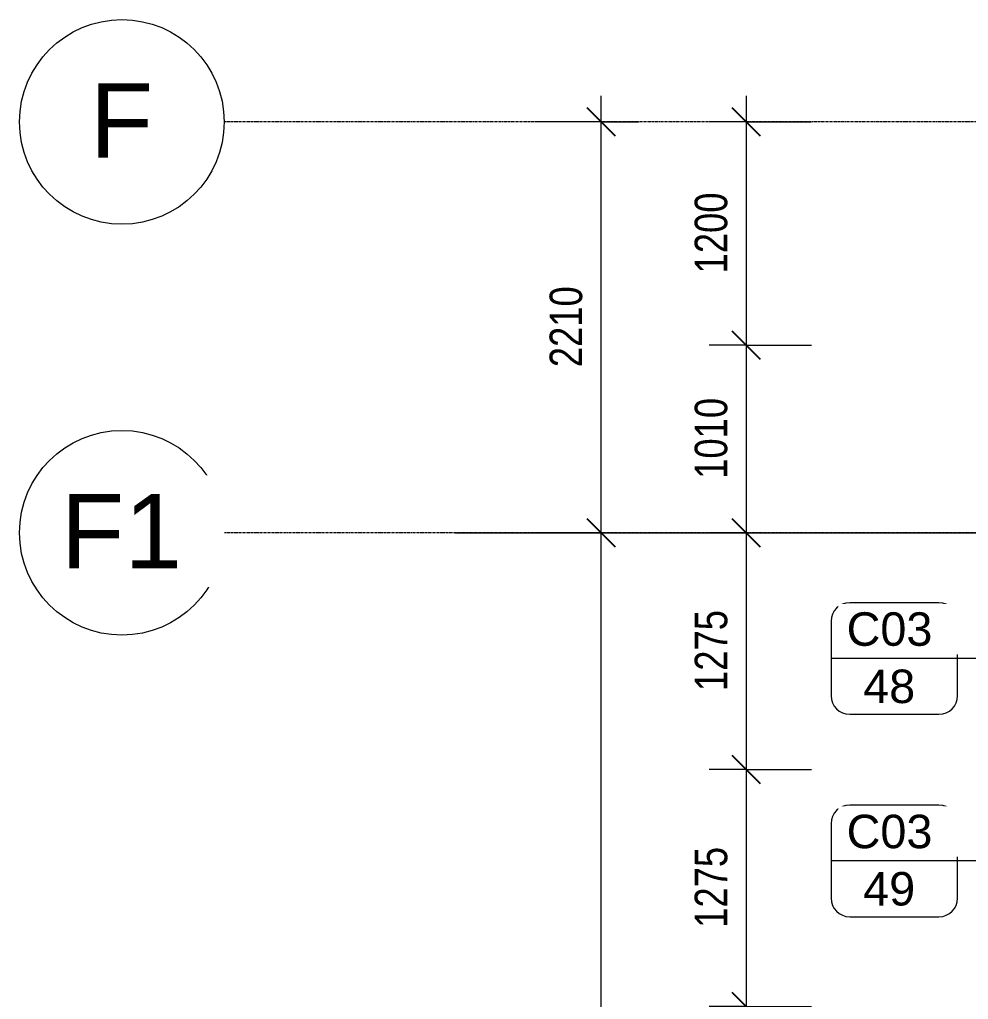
# Model space of a CAD drawing. Header units: millimetres. Extents: x -38576 to 20330, y -28812 to 13605.
# Drawn here: x -36419 to -31317, y -3820 to 1446 of the extents above; entities that cross this region are included whole.
import ezdxf

# ---------------------------------------------------------------- set-up
doc = ezdxf.new("R2010")
doc.units = ezdxf.units.MM
doc.linetypes.add('Grid Line', pattern=[22.225, 12.7, -3.175, 3.175, -3.175])
for name, color, linetype, lineweight in [('A-ANNO-DIMS', 211, 'Continuous', 5), ('A-ANNO-DIMS-100', 211, 'Continuous', 5), ('A-DETL', 90, 'Continuous', 5), ('A-WALL-IDEN', 211, 'Continuous', 5), ('S-GRID', 1, 'Continuous', 5), ('S-GRID-IDEN', 1, 'Continuous', 5)]:
    doc.layers.add(name, color=color, linetype=linetype, lineweight=lineweight)
doc.styles.add('Arial_1', font='arial.ttf', dxfattribs={"height": 400})
doc.styles.add('Arial_2', font='arial.ttf', dxfattribs={"width": 0.8, "height": 175})
doc.styles.add('Arial_4', font='arial.ttf', dxfattribs={"height": 180})
doc.dimstyles.new('SVA_Arc_Length-1_8mm_BLUE', dxfattribs={"dimscale": 304.8, "dimtxt": 178.545395, "dimasz": 0.492126, "dimexe": 0.656168, "dimexo": 0.0625, "dimgap": 0.164042, "dimtad": 1, "dimdec": 0, "dimrnd": 5, "dimzin": 0, "dimdsep": 46, "dimtxsty": 'Arial_2', "dimblk1": 'OBLIQUE', "dimblk2": 'OBLIQUE', "dimsah": 1, "dimcen": 0.09, "dimdle": 0.459318, "dimazin": 0, "dimtfac": 1, "dimtdec": 4, "dimtix": 1, "dimtmove": 0, "dimatfit": 3, "dimfxl": 1.148294, "dimfxlon": 1, "dimtvp": 1, "dimtfill": 1, "dimtolj": 1, "dimtzin": 0, "dimarcsym": 2})

# ---------------------------------------------------------------- blocks, each defined once
blk = doc.blocks.new('Grid - M_Grid Head - Circle-13408-Clerestory - Level')
at = {"layer": 'S-GRID-IDEN'}
blk.add_circle((0, 0), 5.5, dxfattribs=at)
blk = doc.blocks.new('DIMBLOCK136-Clerestory - Level')
at = {"layer": 'A-ANNO-DIMS-100', "lineweight": 25}
for p, q in [((-33291.7, -1311.7), (-33366.7, -1236.7)), ((-33291.7, -1311.7), (-33216.7, -1386.7)), ((-33291.7, -7675.7), (-33366.7, -7600.7)), ((-33291.7, -7675.7), (-33216.7, -7750.7))]:
    blk.add_line(p, q, dxfattribs=at)
at = {"layer": 'A-ANNO-DIMS-100'}
for p, q in [((-33291.7, -1311.7), (-33641.7, -1311.7)), ((-33291.7, -7815.7), (-33291.7, -1311.7)), ((-33291.7, -1311.7), (-33091.7, -1311.7)), ((-33291.7, -7675.7), (-33641.7, -7675.7)), ((-33291.7, -7675.7), (-33091.7, -7675.7))]:
    blk.add_line(p, q, dxfattribs=at)
at = {"layer": 'A-ANNO-DIMS-100', "color": 0, "insert": (-33568.9, -4707.9), "char_height": 175, "width": 514.211, "attachment_point": 1, "rotation": 90, "line_spacing_factor": 0.941778, "style": 'Arial_2', "bg_fill": 3, "box_fill_scale": 1.25, "bg_fill_color": 256, "bg_fill_true_color": 13158600, "bg_fill_transparency": 0}
blk.add_mtext('6365', dxfattribs=at)
blk = doc.blocks.new('_Oblique')
at = {"color": 0, "linetype": 'ByBlock', "lineweight": -2}
blk.add_line((-0.5, -0.5), (0.5, 0.5), dxfattribs=at)
blk = doc.blocks.new('DIMBLOCK137-Clerestory - Level')
at = {"layer": 'A-ANNO-DIMS-100'}
for p, q in [((-33291.7, -1311.7), (-33291.7, 1036.3)), ((-33291.7, 896.3), (-33641.7, 896.3)), ((-33291.7, 896.3), (-33091.7, 896.3)), ((-33291.7, -1311.7), (-33641.7, -1311.7)), ((-33291.7, -1311.7), (-33091.7, -1311.7))]:
    blk.add_line(p, q, dxfattribs=at)
at = {"layer": 'A-ANNO-DIMS-100', "lineweight": 25}
for p, q in [((-33291.7, 896.3), (-33366.7, 971.3)), ((-33291.7, 896.3), (-33216.7, 821.3)), ((-33291.7, -1311.7), (-33366.7, -1236.7)), ((-33291.7, -1311.7), (-33216.7, -1386.7))]:
    blk.add_line(p, q, dxfattribs=at)
at = {"layer": 'A-ANNO-DIMS-100', "color": 0, "insert": (-33568.9, -421.9), "char_height": 175, "width": 514.211, "attachment_point": 1, "rotation": 90, "line_spacing_factor": 0.941778, "style": 'Arial_2', "bg_fill": 3, "box_fill_scale": 1.25, "bg_fill_color": 256, "bg_fill_true_color": 13158600, "bg_fill_transparency": 0}
blk.add_mtext('2210', dxfattribs=at)
blk = doc.blocks.new('DIMBLOCK140-Clerestory - Level')
at = {"layer": 'A-ANNO-DIMS-100'}
for p, q in [((-32511.6, 1036.3), (-32511.6, -303.7)), ((-32511.6, 896.3), (-32711.6, 896.3)), ((-32511.6, 896.3), (-32161.6, 896.3)), ((-32511.6, -303.7), (-32711.6, -303.7)), ((-32511.6, -303.7), (-32161.6, -303.7))]:
    blk.add_line(p, q, dxfattribs=at)
at = {"layer": 'A-ANNO-DIMS-100', "lineweight": 25}
for p, q in [((-32511.6, 896.3), (-32586.6, 971.3)), ((-32511.6, 896.3), (-32436.6, 821.3)), ((-32511.6, -303.7), (-32586.6, -228.7)), ((-32511.6, -303.7), (-32436.6, -378.7))]:
    blk.add_line(p, q, dxfattribs=at)
at = {"layer": 'A-ANNO-DIMS-100', "color": 0, "insert": (-32788.8, 82.1), "char_height": 175, "width": 514.211, "attachment_point": 1, "rotation": 90, "line_spacing_factor": 0.941778, "style": 'Arial_2', "bg_fill": 3, "box_fill_scale": 1.25, "bg_fill_color": 256, "bg_fill_true_color": 13158600, "bg_fill_transparency": 0}
blk.add_mtext('1200', dxfattribs=at)
blk = doc.blocks.new('DIMBLOCK141-Clerestory - Level')
at = {"layer": 'A-ANNO-DIMS-100', "lineweight": 25}
for p, q in [((-32511.6, -303.7), (-32586.6, -228.7)), ((-32511.6, -303.7), (-32436.6, -378.7)), ((-32511.6, -1311.7), (-32586.6, -1236.7)), ((-32511.6, -1311.7), (-32436.6, -1386.7))]:
    blk.add_line(p, q, dxfattribs=at)
at = {"layer": 'A-ANNO-DIMS-100'}
for p, q in [((-32511.6, -303.7), (-32711.6, -303.7)), ((-32511.6, -303.7), (-32511.6, -1311.7)), ((-32511.6, -303.7), (-32161.6, -303.7)), ((-32511.6, -1311.7), (-32711.6, -1311.7)), ((-32511.6, -1311.7), (-32161.6, -1311.7))]:
    blk.add_line(p, q, dxfattribs=at)
at = {"layer": 'A-ANNO-DIMS-100', "color": 0, "insert": (-32788.8, -1021.9), "char_height": 175, "width": 514.211, "attachment_point": 1, "rotation": 90, "line_spacing_factor": 0.941778, "style": 'Arial_2', "bg_fill": 3, "box_fill_scale": 1.25, "bg_fill_color": 256, "bg_fill_true_color": 13158600, "bg_fill_transparency": 0}
blk.add_mtext('1010', dxfattribs=at)
blk = doc.blocks.new('DIMBLOCK142-Clerestory - Level')
at = {"layer": 'A-ANNO-DIMS-100', "lineweight": 25}
for p, q in [((-32511.6, -1311.7), (-32586.6, -1236.7)), ((-32511.6, -1311.7), (-32436.6, -1386.7)), ((-32511.6, -2584.5), (-32586.6, -2509.5)), ((-32511.6, -2584.5), (-32436.6, -2659.5))]:
    blk.add_line(p, q, dxfattribs=at)
at = {"layer": 'A-ANNO-DIMS-100'}
for p, q in [((-32511.6, -1311.7), (-32711.6, -1311.7)), ((-32511.6, -1311.7), (-32511.6, -2584.5)), ((-32511.6, -1311.7), (-32161.6, -1311.7)), ((-32511.6, -2584.5), (-32711.6, -2584.5)), ((-32511.6, -2584.5), (-32161.6, -2584.5))]:
    blk.add_line(p, q, dxfattribs=at)
at = {"layer": 'A-ANNO-DIMS-100', "color": 0, "insert": (-32788.8, -2162.3), "char_height": 175, "width": 514.211, "attachment_point": 1, "rotation": 90, "line_spacing_factor": 0.941778, "style": 'Arial_2', "bg_fill": 3, "box_fill_scale": 1.25, "bg_fill_color": 256, "bg_fill_true_color": 13158600, "bg_fill_transparency": 0}
blk.add_mtext('1275', dxfattribs=at)
blk = doc.blocks.new('DIMBLOCK143-Clerestory - Level')
at = {"layer": 'A-ANNO-DIMS-100', "lineweight": 25}
for p, q in [((-32511.6, -2584.5), (-32586.6, -2509.5)), ((-32511.6, -2584.5), (-32436.6, -2659.5)), ((-32511.6, -3857.3), (-32586.6, -3782.3)), ((-32511.6, -3857.3), (-32436.6, -3932.3))]:
    blk.add_line(p, q, dxfattribs=at)
at = {"layer": 'A-ANNO-DIMS-100'}
for p, q in [((-32511.6, -2584.5), (-32711.6, -2584.5)), ((-32511.6, -2584.5), (-32511.6, -3857.3)), ((-32511.6, -2584.5), (-32161.6, -2584.5)), ((-32511.6, -3857.3), (-32711.6, -3857.3)), ((-32511.6, -3857.3), (-32161.6, -3857.3))]:
    blk.add_line(p, q, dxfattribs=at)
at = {"layer": 'A-ANNO-DIMS-100', "color": 0, "insert": (-32788.8, -3435.1), "char_height": 175, "width": 514.211, "attachment_point": 1, "rotation": 90, "line_spacing_factor": 0.941778, "style": 'Arial_2', "bg_fill": 3, "box_fill_scale": 1.25, "bg_fill_color": 256, "bg_fill_true_color": 13158600, "bg_fill_transparency": 0}
blk.add_mtext('1275', dxfattribs=at)
blk = doc.blocks.new('DIMBLOCK144-Clerestory - Level')
at = {"layer": 'A-ANNO-DIMS-100', "lineweight": 25}
for p, q in [((-32511.6, -3857.3), (-32586.6, -3782.3)), ((-32511.6, -3857.3), (-32436.6, -3932.3)), ((-32511.6, -5130.1), (-32586.6, -5055.1)), ((-32511.6, -5130.1), (-32436.6, -5205.1))]:
    blk.add_line(p, q, dxfattribs=at)
at = {"layer": 'A-ANNO-DIMS-100'}
for p, q in [((-32511.6, -3857.3), (-32711.6, -3857.3)), ((-32511.6, -3857.3), (-32511.6, -5130.1)), ((-32511.6, -3857.3), (-32161.6, -3857.3)), ((-32511.6, -5130.1), (-32711.6, -5130.1)), ((-32511.6, -5130.1), (-32161.6, -5130.1))]:
    blk.add_line(p, q, dxfattribs=at)
at = {"layer": 'A-ANNO-DIMS-100', "color": 0, "insert": (-32788.8, -4707.9), "char_height": 175, "width": 514.211, "attachment_point": 1, "rotation": 90, "line_spacing_factor": 0.941778, "style": 'Arial_2', "bg_fill": 3, "box_fill_scale": 1.25, "bg_fill_color": 256, "bg_fill_true_color": 13158600, "bg_fill_transparency": 0}
blk.add_mtext('1275', dxfattribs=at)
blk = doc.blocks.new('SVA_Shopfront Tag_Arial 1_8mm - --1399054-Clerestory - Level')
at = {"layer": 'A-WALL-IDEN'}
for p, q in [((2.4, 3), (-2.4, 3)), ((-3.4, 2), (-3.4, 0)), ((3.4, 0), (3.4, 2)), ((3.4, 0), (-3.4, 0)), ((3.4, -2), (3.4, 0)), ((-3.4, 0), (-3.4, -2)), ((-2.4, -3), (2.4, -3))]:
    blk.add_line(p, q, dxfattribs=at)
for centre, start, end in [((-2.4, 2), 90, 180), ((2.4, 2), 360, 90), ((-2.4, -2), 180, 270), ((2.4, -2), 270, 360)]:
    blk.add_arc(centre, 1, start, end, dxfattribs=at)

msp = doc.modelspace()

# ---------------------------------------------------------------- linework, layer by layer
at = {"layer": 'A-DETL', "lineweight": 9}
msp.add_line((-34078.6, -1311.7), (-23.1, -1311.7), dxfattribs=at)
at = {"layer": 'A-WALL-IDEN'}
for p, q in [((-30125.4, -1987.5), (-31375.4, -1987.5)), ((-30125.4, -3075.5), (-31375.4, -3075.5))]:
    msp.add_line(p, q, dxfattribs=at)
at = {"layer": 'S-GRID', "linetype": 'Grid Line'}
msp.add_line((7444.6, 896.3), (-35318.6, 896.3), dxfattribs=at)

# ---------------------------------------------------------------- block references
at = {"layer": 'A-WALL-IDEN', "xscale": 99.99999999999993, "yscale": 99.99999999999993, "zscale": 99.99999999999993}
for p in [(-31715.4, -1987.5), (-31715.4, -3075.5)]:
    msp.add_blockref('SVA_Shopfront Tag_Arial 1_8mm - --1399054-Clerestory - Level', p, dxfattribs=at)
at = {"layer": 'S-GRID-IDEN', "xscale": 99.99999999999993, "yscale": 99.99999999999993, "zscale": 99.99999999999993, "rotation": 89.9999999999999}
for p in [(-35868.6, 896.3), (-35868.6, -1311.7)]:
    msp.add_blockref('Grid - M_Grid Head - Circle-13408-Clerestory - Level', p, dxfattribs=at)

# ---------------------------------------------------------------- next in the draw order: texts
at = {"layer": 'A-WALL-IDEN', "char_height": 180, "attachment_point": 1, "style": 'Arial_4', "bg_fill": 3, "box_fill_scale": 1.25, "bg_fill_color": 256, "bg_fill_true_color": 13158600, "bg_fill_transparency": 0}
for s, insert, width in [('C03', (-31972.1, -1739.3), 553.164), ('48', (-31883.1, -2047.1), 336.709), ('C03', (-31972.1, -2827.3), 553.164), ('49', (-31883.1, -3135.1), 336.709)]:
    msp.add_mtext(s, dxfattribs=dict(at, insert=insert, width=width))
at = {"layer": 'S-GRID-IDEN', "char_height": 400, "attachment_point": 1, "style": 'Arial_1', "bg_fill": 3, "box_fill_scale": 1.25, "bg_fill_color": 256, "bg_fill_true_color": 13158600, "bg_fill_transparency": 0}
for s, insert, width in [('F', (-36041.5, 1104.4), 416.877), ('F1', (-36197, -1103.6), 793.671)]:
    msp.add_mtext(s, dxfattribs=dict(at, insert=insert, width=width))

# ---------------------------------------------------------------- next in the draw order: dimensions: what is measured, and where the dimension line sits
at = {"layer": 'A-ANNO-DIMS'}
for base, p1, p2, override, picture, middle in [((-32511.6, -303.7), (-32161.6, 896.3), (-32161.6, -303.7), {"dimpost": '<>', "dimfxl": 1200}, 'DIMBLOCK140-Clerestory - Level', (-32650.9, 296.3)), ((-33291.7, -1311.7), (-33641.7, -7675.7), (-33641.7, -1311.7), {"dimpost": '<>', "dimfxl": 6364}, 'DIMBLOCK136-Clerestory - Level', (-33431.1, -4493.7))]:
    dim = msp.add_linear_dim(base=base, p1=p1, p2=p2, angle=90, dimstyle='SVA_Arc_Length-1_8mm_BLUE', override=override, dxfattribs=at)
    dim.commit()
    dim.dimension.update_dxf_attribs({"geometry": picture, "text_midpoint": middle})

# ---------------------------------------------------------------- next in the draw order: dimensions: what is measured, and where the dimension line sits
dim = msp.add_linear_dim(base=(-33291.7, 896.3), p1=(-33641.7, -1311.7), p2=(-33641.7, 896.3), angle=90, dimstyle='SVA_Arc_Length-1_8mm_BLUE', override={"dimpost": '<>', "dimfxl": 2208}, dxfattribs=at)
dim.commit()
dim.dimension.update_dxf_attribs({"geometry": 'DIMBLOCK137-Clerestory - Level', "text_midpoint": (-33431.1, -207.7)})

# ---------------------------------------------------------------- next in the draw order: linework, layer by layer
at = {"layer": 'S-GRID', "linetype": 'Grid Line'}
msp.add_line((7444.6, -1311.7), (-35318.6, -1311.7), dxfattribs=at)

# ---------------------------------------------------------------- next in the draw order: dimensions: what is measured, and where the dimension line sits
at = {"layer": 'A-ANNO-DIMS'}
dim = msp.add_linear_dim(base=(-32511.6, -1311.7), p1=(-32161.6, -303.7), p2=(-32161.6, -1311.7), angle=90, dimstyle='SVA_Arc_Length-1_8mm_BLUE', override={"dimpost": '<>', "dimfxl": 1008}, dxfattribs=at)
dim.commit()
dim.dimension.update_dxf_attribs({"geometry": 'DIMBLOCK141-Clerestory - Level', "text_midpoint": (-32650.9, -807.7)})

# ---------------------------------------------------------------- next in the draw order: dimensions: what is measured, and where the dimension line sits
dim = msp.add_linear_dim(base=(-32511.6, -2584.5), p1=(-32161.6, -1311.7), p2=(-32161.6, -2584.5), angle=90, dimstyle='SVA_Arc_Length-1_8mm_BLUE', override={"dimpost": '<>', "dimfxl": 1272.8}, dxfattribs=at)
dim.commit()
dim.dimension.update_dxf_attribs({"geometry": 'DIMBLOCK142-Clerestory - Level', "text_midpoint": (-32650.9, -1948.1)})

# ---------------------------------------------------------------- next in the draw order: dimensions: what is measured, and where the dimension line sits
dim = msp.add_linear_dim(base=(-32511.6, -3857.3), p1=(-32161.6, -2584.5), p2=(-32161.6, -3857.3), angle=90, dimstyle='SVA_Arc_Length-1_8mm_BLUE', override={"dimpost": '<>', "dimfxl": 1272.8}, dxfattribs=at)
dim.commit()
dim.dimension.update_dxf_attribs({"geometry": 'DIMBLOCK143-Clerestory - Level', "text_midpoint": (-32650.9, -3220.9)})

# ---------------------------------------------------------------- next in the draw order: dimensions: what is measured, and where the dimension line sits
dim = msp.add_linear_dim(base=(-32511.6, -5130.1), p1=(-32161.6, -3857.3), p2=(-32161.6, -5130.1), angle=90, dimstyle='SVA_Arc_Length-1_8mm_BLUE', override={"dimpost": '<>', "dimfxl": 1272.8}, dxfattribs=at)
dim.commit()
dim.dimension.update_dxf_attribs({"geometry": 'DIMBLOCK144-Clerestory - Level', "text_midpoint": (-32650.9, -4493.7)})

doc.saveas('drawing.dxf')
